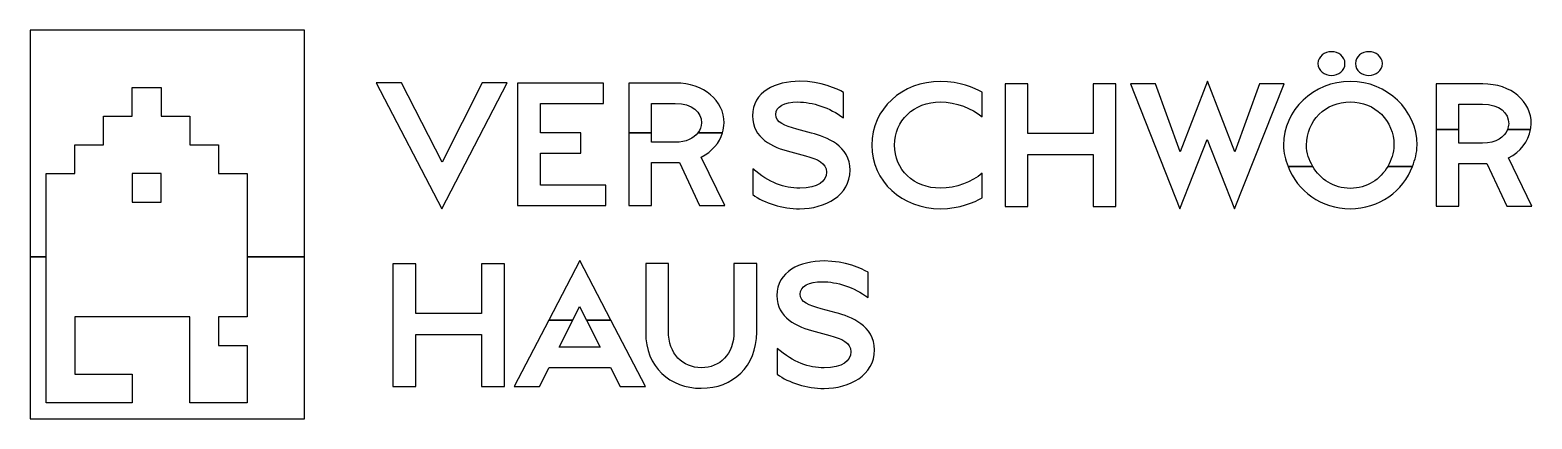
# Model space of a CAD drawing. Extents: x 112 to 315, y 50 to 254.
# Drawn here: x 124.5 to 315.5, y 204.6 to 254.1 of the extents above.
import ezdxf

# ---------------------------------------------------------------- set-up
doc = ezdxf.new("R2010")
doc.units = 0
doc.layers.add('Ebene_1', color=7, linetype='CONTINUOUS')

msp = doc.modelspace()

# ---------------------------------------------------------------- linework, layer by layer
at = {"layer": 'Ebene_1', "color": 7}
for points in [[(124.485351, 254.134001), (124.485351, 225.26779), (126.552246, 225.26779), (126.552246, 235.895232), (130.198243, 235.895232), (130.198243, 239.544157), (133.845703, 239.544157), (133.845703, 243.191618), (137.491701, 243.191618), (137.491701, 246.837614), (141.139161, 246.837614), (141.139161, 243.191618), (144.786621, 243.191618), (144.786621, 239.544157), (148.432618, 239.544157), (148.432618, 235.895232), (152.078608, 235.895232), (152.078608, 225.26779), (159.373535, 225.26779), (159.373535, 254.134001), (124.485351, 254.134001)], [(185.161347, 247.412154), (181.962144, 247.412154), (176.870071, 237.316677), (171.712887, 247.412154), (168.491241, 247.412154), (176.84846, 231.395641)], [(197.686371, 234.397843), (189.374589, 234.397843), (189.374589, 238.447899), (194.531496, 238.447899), (194.531496, 241.036469), (189.374589, 241.036469), (189.374589, 244.801701), (197.38216, 244.801701), (197.38216, 247.390554), (186.480427, 247.390554), (186.480427, 231.810123), (197.686371, 231.810123)], [(251.359415, 238.29497), (259.665933, 238.29497), (259.665933, 231.701783), (262.559817, 231.701783), (262.559817, 247.28451), (259.665933, 247.28451), (259.665933, 240.971669), (251.359415, 240.971669), (251.359415, 247.28451), (248.464422, 247.28451), (248.464422, 231.701783), (251.359415, 231.701783)], [(280.808889, 247.283376), (277.675896, 238.623024), (274.193262, 247.609984), (270.711453, 238.623024), (267.577361, 247.283376), (264.422488, 247.283376), (270.689844, 231.375175), (274.172481, 240.187861), (277.652057, 231.375175), (283.963764, 247.283376)], [(292.354976, 247.589079)], [(141.13856, 235.893883), (141.13856, 235.895471), (137.491913, 235.895471), (137.491913, 232.246488), (141.13856, 232.246488)], [(300.269531, 236.785857)], [(159.373535, 225.26779), (152.078608, 225.26779), (152.078608, 217.656462), (148.432618, 217.656462), (148.432618, 214.011931), (152.078608, 214.011931), (152.078608, 206.715545), (144.786621, 206.715545), (144.786621, 217.656462), (130.198243, 217.656462), (130.198243, 210.363005), (137.491701, 210.363005), (137.491701, 206.712613), (126.552246, 206.712613), (126.552246, 210.363005), (126.552246, 225.26779), (124.485351, 225.26779), (124.485351, 204.64865), (159.373535, 204.64865), (159.373535, 225.26779)], [(181.908776, 218.068668), (173.529943, 218.068668), (173.529943, 224.380403), (170.634951, 224.380403), (170.634951, 208.796967), (173.529943, 208.796967), (173.529943, 215.39228), (181.908776, 215.39228), (181.908776, 208.796967), (184.802663, 208.796967), (184.802663, 224.380403), (181.908776, 224.380403)], [(190.444333, 217.231658), (186.055663, 208.797087), (189.276853, 208.797087), (190.472165, 211.192107), (198.28418, 211.192107), (199.50293, 208.797087), (202.725582, 208.797087), (198.33545, 217.231658), (195.23144, 217.231658), (196.979, 213.780486), (191.756833, 213.780486), (193.50293, 217.231658), (190.444333, 217.231658), (190.444333, 217.231658), (193.50293, 217.231658), (194.367185, 218.938201), (195.23144, 217.231658), (198.33545, 217.231658), (194.38916, 224.813689), (190.444333, 217.231658)]]:
    msp.add_lwpolyline(points, close=True, dxfattribs=at)
for points in [[(206.548827, 247.389861), (200.629392, 247.389861), (200.629392, 241.071989), (200.629392, 241.071989)], [(309.187496, 247.282926), (303.268061, 247.282926), (303.268061, 241.473357), (303.268061, 241.473357)], [(206.526852, 239.860563), (203.52392, 239.860563), (203.52392, 241.071989), (200.629392, 241.071989), (200.629392, 241.071989), (203.52392, 241.071989), (203.52392, 244.801482), (206.526852, 244.801482)], [(227.923236, 242.952009), (227.923236, 246.195524)], [(245.541165, 243.085068), (245.541165, 246.217266)], [(309.165521, 239.752165), (306.162596, 239.752165), (306.162596, 241.473357), (303.268061, 241.473357), (303.268061, 241.473357), (306.162596, 241.473357), (306.162596, 244.693083), (309.165521, 244.693083)], [(200.629392, 241.071989), (200.629392, 231.809782), (203.52392, 231.809782), (203.52392, 237.272185), (207.07031, 237.272185), (209.616207, 231.809782), (212.81543, 231.809782), (209.812497, 237.967986)], [(212.5415, 241.071989), (209.402337, 241.071989)], [(209.402337, 241.071989), (212.5415, 241.071989)], [(223.852685, 241.014728), (221.980319, 241.538485)], [(303.268061, 241.473357), (303.268061, 231.702849), (306.162596, 231.702849), (306.162596, 237.163786), (309.710449, 237.163786), (312.254876, 231.702849), (315.454099, 231.702849), (312.451166, 237.859587)], [(315.256346, 241.473357), (312.329584, 241.473357)], [(312.329584, 241.473357), (315.256346, 241.473357)], [(221.199014, 238.623024), (223.070272, 238.121717)], [(216.36793, 236.489811), (216.36793, 233.201934)], [(245.541165, 232.769027), (245.541165, 235.903408)], [(287.573726, 236.785857), (284.437496, 236.785857)], [(284.437496, 236.785857), (287.573726, 236.785857)], [(300.269531, 236.785857), (297.120116, 236.785857)], [(297.120116, 236.785857), (300.269531, 236.785857)], [(205.658021, 215.848913), (205.658021, 224.422498), (202.763862, 224.422498), (202.763862, 215.672457)], [(216.887515, 215.672457), (216.887515, 224.422498), (213.992523, 224.422498), (213.992523, 215.848913)], [(231.032777, 220.090876), (231.032777, 223.331357)], [(226.96444, 218.155124), (225.090966, 218.676501)], [(224.308553, 215.760926), (226.180918, 215.261235)], [(219.476355, 213.629074), (219.476355, 210.341282)]]:
    msp.add_lwpolyline(points, dxfattribs=at)
for points in [[(289.961818, 251.376406), (289.090476, 251.376406), (288.242095, 250.766022), (288.242095, 249.874186)], [(291.680407, 249.874186), (291.680407, 250.766022), (290.83177, 251.376406), (289.961818, 251.376406)], [(294.72697, 251.376406), (293.856706, 251.376406), (293.007248, 250.766022), (293.007248, 249.874186)], [(296.445559, 249.874186), (296.445559, 250.766022), (295.596101, 251.376406), (294.72697, 251.376406)], [(288.242095, 249.874186), (288.242095, 248.960693), (289.090476, 248.351443), (289.961818, 248.351443)], [(289.961818, 248.351443), (290.83177, 248.351443), (291.680407, 248.961005), (291.680407, 249.874186)], [(293.007248, 249.874186), (293.007248, 248.960693), (293.856706, 248.351443), (294.72697, 248.351443)], [(294.72697, 248.351443), (295.596101, 248.351443), (296.445559, 248.961005), (296.445559, 249.874186)], [(212.729, 242.321501), (212.729, 245.128934), (210.203517, 247.389861), (206.548827, 247.389861)], [(222.351578, 247.609899), (219.284531, 247.609899), (216.345208, 246.285269), (216.345208, 243.213789)], [(227.923236, 246.195524), (227.16022, 246.630246), (225.006363, 247.609899), (222.351578, 247.609899)], [(240.275097, 247.588413), (235.357301, 247.588413), (231.505338, 244.105795), (231.505338, 239.49326)], [(245.541165, 246.217266), (244.561761, 246.761858), (242.690504, 247.588413), (240.275097, 247.588413)], [(292.354976, 247.589079), (287.653549, 247.589079), (283.869139, 243.953826), (283.869139, 239.492888)], [(300.842284, 239.492888), (300.842284, 243.953826), (297.032569, 247.589079), (292.354976, 247.589079)], [(315.366206, 242.213103), (315.366206, 245.01943), (312.843596, 247.282926), (309.187496, 247.282926)], [(206.526852, 244.801482), (208.723662, 244.801482), (209.854977, 243.670197), (209.854977, 242.321501)], [(219.305032, 243.386957), (219.305032, 244.409924), (220.392773, 244.976995), (222.090862, 244.976995)], [(222.090862, 244.976995), (223.983736, 244.976995), (226.137319, 244.279984), (227.923236, 242.952009)], [(234.400614, 239.49326), (234.400614, 242.605729), (236.836791, 244.97708), (240.230774, 244.97708)], [(240.230774, 244.97708), (242.211188, 244.97708), (244.278331, 244.170595), (245.541165, 243.085068)], [(286.782709, 239.492888), (286.782709, 242.605357), (289.220876, 244.999236), (292.354976, 244.999236)], [(292.354976, 244.999236), (295.488221, 244.999236), (297.905269, 242.605357), (297.905269, 239.492888)], [(309.165521, 244.693083), (311.363704, 244.693083), (312.495116, 243.562677), (312.495116, 242.213103)], [(216.345208, 243.213789), (216.345208, 240.362079), (218.847333, 239.253846), (221.199014, 238.622939)], [(221.980319, 241.538485), (220.413273, 241.974028), (219.305032, 242.36657), (219.305032, 243.386957)], [(209.402337, 241.071989), (208.892172, 240.362196), (207.953555, 239.860563), (206.526852, 239.860563)], [(209.854977, 242.321501), (209.854977, 241.856442), (209.66999, 241.444371), (209.402337, 241.071989)], [(209.812497, 237.967986), (211.208015, 238.665573), (212.163635, 239.774341), (212.5415, 241.071989)], [(212.5415, 241.071989), (212.658312, 241.473141), (212.729, 241.889892), (212.729, 242.321501)], [(228.74888, 236.293937), (228.74888, 239.426929), (225.745553, 240.491934), (223.852685, 241.014728)], [(312.329584, 241.473357), (311.973281, 240.485255), (310.920656, 239.752165), (309.165521, 239.752165)], [(312.495116, 242.213103), (312.495116, 241.95137), (312.415144, 241.710622), (312.329584, 241.473357)], [(312.451166, 237.859587), (314.023661, 238.646357), (315.000581, 239.961294), (315.256346, 241.473357)], [(315.256346, 241.473357), (315.297904, 241.71908), (315.366206, 241.957563), (315.366206, 242.213103)], [(231.505338, 239.49326), (231.505338, 234.879392), (235.357301, 231.395641), (240.275097, 231.395641)], [(240.230774, 234.009468), (236.836791, 234.009468), (234.400614, 236.37943), (234.400614, 239.49326)], [(283.869139, 239.492888), (283.869139, 238.531649), (284.117816, 237.640081), (284.437496, 236.785857)], [(287.573726, 236.785857), (287.114951, 237.590311), (286.782709, 238.476752), (286.782709, 239.492888)], [(297.905269, 239.492888), (297.905269, 238.476593), (297.575854, 237.590395), (297.120116, 236.785857)], [(300.269531, 236.785857), (300.590726, 237.640115), (300.842284, 238.531605), (300.842284, 239.492888)], [(223.070272, 238.121717), (224.61349, 237.707036), (225.745553, 237.251707), (225.745553, 236.054523)], [(222.351578, 234.009298), (220.350656, 234.009298), (218.499896, 234.681449), (216.36793, 236.489811)], [(222.328856, 231.395471), (225.593999, 231.395471), (228.74888, 233.073099), (228.74888, 236.293937)], [(225.745553, 236.054523), (225.745553, 234.923584), (224.702424, 234.009298), (222.351578, 234.009298)], [(245.541165, 235.903408), (244.278331, 234.814592), (242.211188, 234.009468), (240.230774, 234.009468)], [(284.437496, 236.785857), (285.609049, 233.655346), (288.661414, 231.395232), (292.354976, 231.395232)], [(292.354976, 233.98654), (290.243629, 233.98654), (288.520819, 235.125155), (287.573726, 236.785857)], [(297.120116, 236.785857), (296.179511, 235.125368), (294.465589, 233.98654), (292.354976, 233.98654)], [(292.354976, 231.395232), (296.029766, 231.395232), (299.092496, 233.655408), (300.269531, 236.785857)], [(216.36793, 233.201934), (217.825534, 232.116378), (220.176388, 231.395471), (222.328856, 231.395471)], [(240.275097, 231.395641), (242.690504, 231.395641), (244.561761, 232.224661), (245.541165, 232.769027)], [(225.461117, 224.747915), (222.392964, 224.747915), (219.455855, 223.419997), (219.455855, 220.351776)], [(231.032777, 223.331357), (230.272004, 223.767694), (228.11701, 224.747915), (225.461117, 224.747915)], [(222.415678, 220.526079), (222.415678, 221.5476), (223.502303, 222.11365), (225.201508, 222.11365)], [(225.201508, 222.11365), (227.094383, 222.11365), (229.249073, 221.418227), (231.032777, 220.090876)], [(219.455855, 220.351776), (219.455855, 217.500066), (221.957979, 216.391833), (224.308553, 215.760926)], [(225.090966, 218.676501), (223.525025, 219.111222), (222.415678, 219.502063), (222.415678, 220.526079)], [(231.859527, 213.432094), (231.859527, 216.565427), (228.856197, 217.631537), (226.96444, 218.155124)], [(209.836629, 211.170217), (207.485784, 211.170217), (205.658021, 212.868312), (205.658021, 215.848913)], [(213.992523, 215.848913), (213.992523, 212.821795), (212.186097, 211.170217), (209.836629, 211.170217)], [(202.763862, 215.672457), (202.763862, 211.234224), (205.855012, 208.558658), (209.836629, 208.558658)], [(209.836629, 208.558658), (213.818255, 208.558658), (216.887515, 211.300157), (216.887515, 215.672457)], [(226.180918, 215.261235), (227.725242, 214.846554), (228.856197, 214.391055), (228.856197, 213.191858)], [(225.461117, 211.147455), (223.459089, 211.147455), (221.609437, 211.822809), (219.476355, 213.629074)], [(225.439511, 208.537002), (228.704654, 208.537002), (231.859527, 210.211342), (231.859527, 213.432094)], [(228.856197, 213.191858), (228.856197, 212.060948), (227.81307, 211.147455), (225.461117, 211.147455)], [(219.476355, 210.341282), (220.935072, 209.255754), (223.285926, 208.537002), (225.439511, 208.537002)]]:
    msp.add_open_spline(points, degree=3, dxfattribs=at)

doc.saveas('drawing.dxf')
